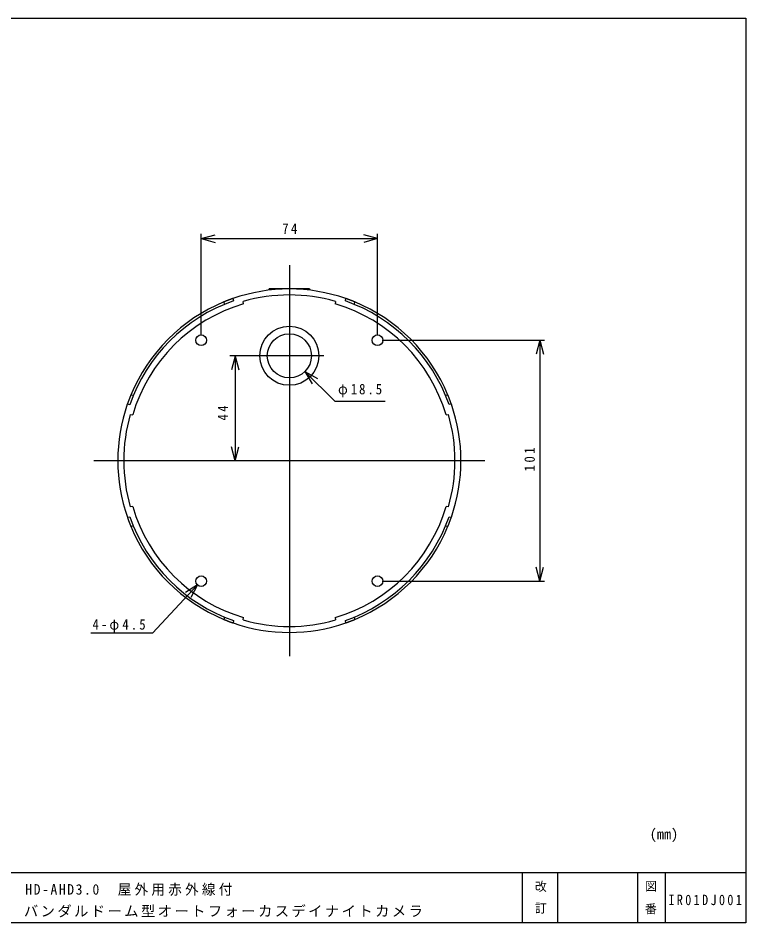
# Model space of a CAD drawing. Units: millimetres on the paper, scale 1:2. Extents: x -142 to 142, y -95 to 95.
# Drawn here: x -10.9 to 141.8, y -94.8 to 94.8 of the extents above; entities that cross this region are included whole.
import ezdxf
from ezdxf.enums import TextEntityAlignment as Align

# ---------------------------------------------------------------- set-up
doc = ezdxf.new("R2010")
doc.units = ezdxf.units.MM
for name, color, linetype in [('0-0_0', 7, 'Continuous'), ('0-1_外形線', 7, 'Continuous'), ('0-3_枠', 7, 'Continuous')]:
    doc.layers.add(name, color=color, linetype=linetype)
doc.styles.add('ＭＳ ゴシック', font='')
doc.styles.get('ＭＳ ゴシック').set_extended_font_data('MS Gothic')

msp = doc.modelspace()

# ---------------------------------------------------------------- linework, layer by layer
at = {"layer": '0-0_0'}
for p, q in [((27.514, 28.305), (27.514, 49.609)), ((27.514, 48.609), (30.412, 49.385)), ((64.514, 48.609), (61.616, 49.385)), ((64.514, 28.305), (64.514, 49.609)), ((27.514, 48.609), (64.514, 48.609)), ((27.514, 48.609), (30.412, 47.832)), ((64.514, 48.609), (61.616, 47.832)), ((46.014, 43.055), (46.014, -38.945)), ((41.764, 37.803), (41.764, 38.055)), ((50.264, 38.055), (41.764, 38.055)), ((50.264, 38.055), (50.264, 37.803)), ((34.18, 36.054), (34.268, 35.555)), ((57.76, 35.555), (57.848, 36.054)), ((32.277, 35.331), (32.366, 34.826)), ((36.409, 34.93), (36.322, 35.426)), ((55.706, 35.426), (55.619, 34.93)), ((59.662, 34.826), (59.751, 35.331)), ((65.514, 27.305), (99.545, 27.305)), ((98.545, 27.305), (97.768, 24.407)), ((98.545, 27.305), (98.545, -23.195)), ((98.545, 27.305), (99.321, 24.407)), ((53.24, 24.055), (33.492, 24.055)), ((34.626, 23.985), (33.85, 21.087)), ((34.626, 23.985), (34.626, 2.055)), ((34.626, 23.985), (35.403, 21.087)), ((49.284, 20.784), (55.564, 14.505)), ((49.284, 20.784), (51.882, 19.284)), ((49.284, 20.784), (50.784, 18.186)), ((13.242, 15.703), (12.738, 15.792)), ((79.285, 15.803), (78.781, 15.714)), ((12.513, 13.801), (12.014, 13.888)), ((55.564, 14.505), (66.107, 14.505)), ((80.01, 13.9), (79.511, 13.811)), ((12.643, 11.747), (13.138, 11.66)), ((78.886, 11.67), (79.382, 11.758)), ((34.626, 2.055), (33.85, 4.953)), ((34.626, 2.055), (35.403, 4.953)), ((87.014, 2.055), (5.014, 2.055)), ((13.141, -7.561), (12.646, -7.648)), ((79.385, -7.637), (78.89, -7.55)), ((12.018, -9.79), (12.517, -9.702)), ((79.514, -9.691), (80.013, -9.779)), ((12.742, -11.693), (13.247, -11.604)), ((78.786, -11.593), (79.29, -11.682)), ((98.545, -23.195), (97.768, -20.297)), ((98.545, -23.195), (99.321, -20.297)), ((26.762, -24), (17.319, -34.103)), ((26.762, -24), (24.216, -25.586)), ((26.762, -24), (25.351, -26.647)), ((65.514, -23.195), (99.545, -23.195)), ((32.376, -30.721), (32.288, -31.226)), ((34.279, -31.45), (34.191, -31.949)), ((36.333, -31.319), (36.42, -30.824)), ((55.629, -30.818), (55.717, -31.313)), ((57.859, -31.941), (57.771, -31.442)), ((59.762, -31.217), (59.673, -30.712)), ((17.319, -34.103), (4.334, -34.103))]:
    msp.add_line(p, q, dxfattribs=at)
for points in [[(34.18, 36.054), (34.171, 36.051), (34.162, 36.048), (34.153, 36.045), (34.145, 36.042), (34.136, 36.039), (34.127, 36.036), (34.118, 36.032), (34.109, 36.029), (34.1, 36.026), (34.091, 36.023), (34.082, 36.02), (34.073, 36.017), (34.064, 36.014), (34.056, 36.011), (34.047, 36.007), (34.038, 36.004), (34.029, 36.001), (34.02, 35.998), (34.011, 35.995), (34.002, 35.992), (33.993, 35.989), (33.984, 35.985), (33.976, 35.982), (33.967, 35.979), (33.958, 35.976), (33.949, 35.973), (33.94, 35.97), (33.931, 35.967), (33.922, 35.963), (33.913, 35.96), (33.904, 35.957), (33.895, 35.954), (33.885, 35.95), (33.876, 35.947), (33.866, 35.943), (33.856, 35.94), (33.845, 35.936), (33.834, 35.932), (33.823, 35.928)], [(57.981, 36.007), (57.972, 36.011), (57.963, 36.014), (57.954, 36.017), (57.946, 36.02), (57.937, 36.023), (57.928, 36.026), (57.919, 36.029), (57.91, 36.032), (57.901, 36.036), (57.892, 36.039), (57.883, 36.042), (57.874, 36.045), (57.865, 36.048), (57.857, 36.051), (57.848, 36.054)], [(32.482, 35.415), (32.42, 35.39), (32.352, 35.362), (32.277, 35.331)], [(33.823, 35.928), (33.812, 35.924), (33.8, 35.92), (33.788, 35.915), (33.776, 35.911), (33.764, 35.906), (33.751, 35.902), (33.739, 35.897), (33.726, 35.893), (33.713, 35.888), (33.699, 35.883), (33.685, 35.878), (33.67, 35.872), (33.654, 35.867), (33.638, 35.861), (33.621, 35.854), (33.566, 35.834), (33.516, 35.816), (33.468, 35.798), (33.423, 35.781), (33.38, 35.765), (33.338, 35.75), (33.297, 35.734), (33.255, 35.718), (33.212, 35.702), (33.167, 35.684), (33.121, 35.667), (33.073, 35.648), (33.025, 35.63), (32.976, 35.611), (32.928, 35.592), (32.879, 35.573), (32.83, 35.554), (32.783, 35.535), (32.736, 35.517), (32.689, 35.498), (32.641, 35.479), (32.591, 35.459), (32.539, 35.438), (32.482, 35.415)], [(58.407, 35.854), (58.39, 35.861), (58.374, 35.867), (58.358, 35.872), (58.343, 35.878), (58.329, 35.883), (58.315, 35.888), (58.302, 35.893), (58.289, 35.897), (58.276, 35.902), (58.264, 35.906), (58.252, 35.911), (58.24, 35.915), (58.228, 35.92), (58.216, 35.924), (58.205, 35.928), (58.194, 35.932), (58.183, 35.936), (58.172, 35.939), (58.162, 35.943), (58.152, 35.947), (58.142, 35.95), (58.133, 35.954), (58.124, 35.957), (58.115, 35.96), (58.106, 35.963), (58.097, 35.966), (58.088, 35.97), (58.079, 35.973), (58.07, 35.976), (58.061, 35.979), (58.052, 35.982), (58.043, 35.985), (58.035, 35.989), (58.026, 35.992), (58.017, 35.995), (58.008, 35.998), (57.999, 36.001), (57.99, 36.004), (57.981, 36.007)], [(59.751, 35.331), (59.676, 35.362), (59.608, 35.39), (59.546, 35.415), (59.489, 35.438), (59.436, 35.459), (59.387, 35.479), (59.339, 35.498), (59.292, 35.517), (59.245, 35.535), (59.198, 35.554), (59.149, 35.573), (59.1, 35.592), (59.051, 35.611), (59.003, 35.63), (58.954, 35.648), (58.907, 35.667), (58.861, 35.684), (58.816, 35.702), (58.773, 35.718), (58.731, 35.734), (58.689, 35.75), (58.647, 35.765), (58.604, 35.781), (58.56, 35.798), (58.512, 35.816), (58.462, 35.834), (58.407, 35.854)], [(12.738, 15.792), (12.707, 15.717), (12.679, 15.649), (12.654, 15.588), (12.631, 15.531), (12.61, 15.479), (12.59, 15.429), (12.571, 15.381), (12.553, 15.335), (12.534, 15.288), (12.516, 15.24), (12.497, 15.192), (12.478, 15.143), (12.459, 15.094), (12.44, 15.045), (12.421, 14.997), (12.403, 14.95), (12.385, 14.903), (12.368, 14.858), (12.351, 14.815), (12.335, 14.773), (12.319, 14.731), (12.304, 14.689), (12.287, 14.646), (12.271, 14.601), (12.253, 14.553), (12.235, 14.503), (12.214, 14.448)], [(79.37, 15.598), (79.344, 15.66), (79.316, 15.728), (79.285, 15.803)], [(79.883, 14.257), (79.879, 14.268), (79.875, 14.28), (79.87, 14.291), (79.866, 14.304), (79.862, 14.316), (79.857, 14.328), (79.852, 14.341), (79.848, 14.354), (79.843, 14.367), (79.838, 14.381), (79.833, 14.395), (79.827, 14.41), (79.822, 14.425), (79.816, 14.442), (79.809, 14.459), (79.789, 14.514), (79.771, 14.564), (79.753, 14.611), (79.737, 14.656), (79.72, 14.699), (79.705, 14.741), (79.689, 14.783), (79.673, 14.825), (79.657, 14.868), (79.639, 14.913), (79.622, 14.959), (79.603, 15.006), (79.585, 15.054), (79.566, 15.103), (79.547, 15.152), (79.528, 15.201), (79.509, 15.249), (79.49, 15.297), (79.471, 15.344), (79.453, 15.391), (79.434, 15.438), (79.414, 15.488), (79.393, 15.541), (79.37, 15.598)], [(12.061, 14.022), (12.058, 14.013), (12.055, 14.004), (12.052, 13.995), (12.049, 13.986), (12.046, 13.978), (12.042, 13.969), (12.039, 13.96), (12.036, 13.951), (12.033, 13.942), (12.03, 13.933), (12.027, 13.924), (12.024, 13.915), (12.021, 13.906), (12.018, 13.897), (12.014, 13.888)], [(12.214, 14.448), (12.208, 14.431), (12.202, 14.414), (12.196, 14.399), (12.191, 14.384), (12.186, 14.37), (12.181, 14.356), (12.176, 14.343), (12.171, 14.33), (12.167, 14.317), (12.162, 14.305), (12.158, 14.293), (12.153, 14.28), (12.149, 14.269), (12.145, 14.257), (12.141, 14.246), (12.137, 14.234), (12.133, 14.224), (12.129, 14.213), (12.126, 14.203), (12.122, 14.193), (12.119, 14.183), (12.115, 14.174), (12.112, 14.165), (12.109, 14.156), (12.105, 14.147), (12.102, 14.138), (12.099, 14.129), (12.096, 14.12), (12.093, 14.111), (12.09, 14.102), (12.086, 14.093), (12.083, 14.084), (12.08, 14.075), (12.077, 14.066), (12.074, 14.058), (12.071, 14.049), (12.068, 14.04), (12.064, 14.031), (12.061, 14.022)], [(80.01, 13.9), (80.006, 13.908), (80.003, 13.917), (80, 13.926), (79.997, 13.935), (79.994, 13.944), (79.991, 13.953), (79.988, 13.962), (79.985, 13.971), (79.982, 13.98), (79.978, 13.989), (79.975, 13.997), (79.972, 14.006), (79.969, 14.015), (79.966, 14.024), (79.963, 14.033), (79.96, 14.042), (79.956, 14.051), (79.953, 14.06), (79.95, 14.069), (79.947, 14.078), (79.944, 14.086), (79.941, 14.095), (79.938, 14.104), (79.934, 14.113), (79.931, 14.122), (79.928, 14.131), (79.925, 14.14), (79.922, 14.149), (79.919, 14.158), (79.915, 14.167), (79.912, 14.176), (79.909, 14.185), (79.905, 14.194), (79.902, 14.204), (79.898, 14.214), (79.895, 14.224), (79.891, 14.235), (79.887, 14.245), (79.883, 14.257)], [(12.018, -9.79), (12.021, -9.799), (12.024, -9.808), (12.028, -9.817), (12.031, -9.826), (12.034, -9.835), (12.037, -9.843), (12.04, -9.852), (12.043, -9.861), (12.046, -9.87), (12.049, -9.879), (12.053, -9.888), (12.056, -9.897), (12.059, -9.906), (12.062, -9.915), (12.065, -9.923), (12.068, -9.932), (12.071, -9.941), (12.075, -9.95), (12.078, -9.959), (12.081, -9.968), (12.084, -9.977), (12.087, -9.986), (12.09, -9.995), (12.093, -10.004), (12.097, -10.012), (12.1, -10.021), (12.103, -10.03), (12.106, -10.039), (12.109, -10.048), (12.113, -10.057), (12.116, -10.066), (12.119, -10.075), (12.122, -10.085), (12.126, -10.094), (12.129, -10.104), (12.133, -10.115), (12.137, -10.125), (12.141, -10.136), (12.145, -10.147)], [(12.145, -10.147), (12.149, -10.158), (12.153, -10.17), (12.157, -10.182), (12.162, -10.194), (12.166, -10.206), (12.171, -10.219), (12.175, -10.231), (12.18, -10.244), (12.185, -10.258), (12.19, -10.271), (12.195, -10.286), (12.2, -10.3), (12.206, -10.316), (12.212, -10.332), (12.218, -10.349)], [(12.218, -10.349), (12.238, -10.404), (12.257, -10.455), (12.275, -10.502), (12.291, -10.547), (12.307, -10.59), (12.323, -10.632), (12.339, -10.673), (12.355, -10.715), (12.371, -10.758), (12.388, -10.803), (12.406, -10.849), (12.424, -10.897), (12.443, -10.945), (12.462, -10.994), (12.481, -11.043), (12.5, -11.091), (12.519, -11.14), (12.538, -11.187), (12.556, -11.234), (12.575, -11.281), (12.594, -11.329), (12.614, -11.379), (12.635, -11.431), (12.658, -11.488), (12.683, -11.55), (12.711, -11.618), (12.742, -11.693)], [(79.29, -11.682), (79.321, -11.607), (79.349, -11.539), (79.374, -11.477), (79.397, -11.421), (79.418, -11.368), (79.438, -11.318), (79.457, -11.27), (79.476, -11.223), (79.494, -11.177), (79.513, -11.129), (79.532, -11.08), (79.551, -11.032), (79.57, -10.983), (79.589, -10.934), (79.608, -10.886), (79.626, -10.838), (79.644, -10.792), (79.661, -10.747), (79.677, -10.704), (79.693, -10.662), (79.709, -10.621), (79.725, -10.579), (79.741, -10.536), (79.757, -10.491), (79.775, -10.444), (79.793, -10.393), (79.813, -10.339)], [(79.813, -10.339), (79.82, -10.321), (79.826, -10.305), (79.831, -10.289), (79.837, -10.275), (79.842, -10.26), (79.847, -10.247), (79.852, -10.233), (79.856, -10.22), (79.861, -10.208), (79.866, -10.195), (79.87, -10.183), (79.874, -10.171), (79.879, -10.159), (79.883, -10.147), (79.887, -10.136), (79.891, -10.125), (79.895, -10.114), (79.899, -10.104), (79.902, -10.093), (79.906, -10.083), (79.909, -10.074), (79.913, -10.064), (79.916, -10.055), (79.919, -10.046), (79.922, -10.037), (79.926, -10.028), (79.929, -10.019), (79.932, -10.01), (79.935, -10.001), (79.938, -9.992), (79.941, -9.984), (79.945, -9.975), (79.948, -9.966), (79.951, -9.957), (79.954, -9.948), (79.957, -9.939), (79.96, -9.93), (79.963, -9.921), (79.967, -9.912)], [(79.967, -9.912), (79.97, -9.904), (79.973, -9.895), (79.976, -9.886), (79.979, -9.877), (79.982, -9.868), (79.985, -9.859), (79.989, -9.85), (79.992, -9.841), (79.995, -9.832), (79.998, -9.823), (80.001, -9.815), (80.004, -9.806), (80.007, -9.797), (80.01, -9.788), (80.013, -9.779)], [(32.288, -31.226), (32.363, -31.257), (32.431, -31.284), (32.493, -31.31), (32.549, -31.333), (32.602, -31.354), (32.652, -31.374), (32.7, -31.393), (32.747, -31.411), (32.793, -31.43), (32.841, -31.449), (32.89, -31.468), (32.938, -31.487), (32.987, -31.506), (33.036, -31.524), (33.084, -31.543), (33.132, -31.561), (33.178, -31.579), (33.223, -31.596), (33.266, -31.613), (33.308, -31.628), (33.349, -31.644), (33.391, -31.66), (33.434, -31.676), (33.479, -31.693), (33.527, -31.71), (33.577, -31.729), (33.632, -31.749)], [(33.632, -31.749), (33.649, -31.755), (33.665, -31.761), (33.681, -31.767), (33.696, -31.772), (33.71, -31.777), (33.723, -31.782), (33.737, -31.787), (33.75, -31.792), (33.762, -31.796), (33.775, -31.801), (33.787, -31.805), (33.799, -31.81), (33.811, -31.814), (33.823, -31.818), (33.834, -31.822), (33.845, -31.826), (33.856, -31.83), (33.867, -31.834), (33.877, -31.838), (33.887, -31.841), (33.896, -31.845), (33.906, -31.848), (33.915, -31.851), (33.924, -31.854), (33.933, -31.858), (33.942, -31.861), (33.951, -31.864), (33.96, -31.867), (33.969, -31.87), (33.978, -31.874), (33.987, -31.877), (33.995, -31.88), (34.004, -31.883), (34.013, -31.886), (34.022, -31.889), (34.031, -31.892), (34.04, -31.896), (34.049, -31.899), (34.058, -31.902)], [(34.058, -31.902), (34.067, -31.905), (34.076, -31.908), (34.084, -31.911), (34.093, -31.914), (34.102, -31.917), (34.111, -31.921), (34.12, -31.924), (34.129, -31.927), (34.138, -31.93), (34.147, -31.933), (34.156, -31.936), (34.165, -31.939), (34.173, -31.942), (34.182, -31.945), (34.191, -31.949)], [(57.859, -31.941), (57.868, -31.938), (57.876, -31.935), (57.885, -31.932), (57.894, -31.928), (57.903, -31.925), (57.912, -31.922), (57.921, -31.919), (57.93, -31.916), (57.939, -31.913), (57.948, -31.91), (57.957, -31.907), (57.966, -31.903), (57.974, -31.9), (57.983, -31.897), (57.992, -31.894), (58.001, -31.891), (58.01, -31.888), (58.019, -31.885), (58.028, -31.881), (58.037, -31.878), (58.046, -31.875), (58.054, -31.872), (58.063, -31.869), (58.072, -31.866), (58.081, -31.863), (58.09, -31.859), (58.099, -31.856), (58.108, -31.853), (58.117, -31.85), (58.126, -31.847), (58.135, -31.843), (58.144, -31.84), (58.153, -31.837), (58.163, -31.833), (58.173, -31.83), (58.183, -31.826), (58.194, -31.822), (58.205, -31.818), (58.216, -31.814)], [(58.216, -31.814), (58.227, -31.81), (58.239, -31.806), (58.251, -31.802), (58.263, -31.797), (58.275, -31.793), (58.287, -31.788), (58.3, -31.784), (58.313, -31.779), (58.326, -31.774), (58.34, -31.769), (58.354, -31.764), (58.369, -31.759), (58.385, -31.753), (58.401, -31.747), (58.418, -31.741)], [(58.418, -31.741), (58.473, -31.721), (58.523, -31.702), (58.571, -31.684), (58.615, -31.668), (58.658, -31.652), (58.7, -31.636), (58.742, -31.62), (58.784, -31.604), (58.827, -31.588), (58.872, -31.571), (58.918, -31.553), (58.965, -31.535), (59.013, -31.516), (59.062, -31.497), (59.111, -31.478), (59.16, -31.459), (59.208, -31.44), (59.256, -31.421), (59.303, -31.403), (59.35, -31.384), (59.398, -31.365), (59.447, -31.345), (59.5, -31.324), (59.557, -31.301), (59.619, -31.276), (59.687, -31.248), (59.762, -31.217)]]:
    msp.add_lwpolyline(points, dxfattribs=at)
for centre, radius in [((46.014, 24.055), 6.2), ((46.014, 24.055), 4.625), ((27.514, 27.305), 1.125), ((64.514, 27.305), 1.125), ((27.514, -23.195), 1.125), ((64.514, -23.195), 1.125)]:
    msp.add_circle(centre, radius, dxfattribs=at)
for radius, start, end in [(36, 70.80922, 109.19078), (34.75, 73.80493, 106.19507), (35.5, 109.32137, 160.67863), (36, 112.43182, 157.56818), (34.25, 106.28586, 163.71414), (34.25, 16.30449, 73.71414), (35.5, 19.34, 70.67863), (36, 22.45045, 67.56818), (36, 160.80922, 199.2094), (36, 340.80922, 19.2094), (34.75, 163.80493, 196.21368), (34.75, 343.80493, 16.21368), (34.25, 196.30449, 253.73276), (34.25, 286.30449, 343.71414), (35.5, 199.34, 250.69725), (35.5, 289.34, 340.67863), (36, 202.45045, 247.58679), (36, 292.45045, 337.56818), (36, 250.82785, 289.2094), (34.75, 253.82356, 286.21368)]:
    msp.add_arc((46.014, 2.055), radius, start, end, dxfattribs=at)
at = {"layer": '0-3_枠'}
for p, q in [((141.803, -84.358), (-141.803, -84.354)), ((94.855, -84.413), (94.855, -94.734)), ((102.284, -84.396), (102.284, -94.716)), ((119.026, -84.362), (119.026, -94.683)), ((124.837, -84.411), (124.837, -94.731))]:
    msp.add_line(p, q, dxfattribs=at)
msp.add_lwpolyline([(-141.803, 94.842), (141.803, 94.842), (141.803, -94.842), (-141.803, -94.842)], close=True, dxfattribs=at)

# ---------------------------------------------------------------- texts
at = {"layer": '0-0_0', "char_height": 2.199, "attachment_point": 7, "style": 'ＭＳ ゴシック'}
for s, insert in [('\\T1.36;\\W0.9;74', (44.514, 49.609)), ('\\T1.3;\\W0.9;φ18.5', (56.224, 15.367)), ('\\T1.32;\\W0.9;4-φ4.5', (4.707, -33.951)), ('\\T1.17;バンダルドーム型オートフォーカスデイナイトカメラ', (-9.687, -93.67))]:
    msp.add_mtext(s, dxfattribs=dict(at, insert=insert))
at = {"layer": '0-0_0', "char_height": 2.199, "attachment_point": 7, "rotation": 90, "style": 'ＭＳ ゴシック'}
for s, insert in [('\\T1.36;\\W0.9;44', (33.151, 10.476)), ('\\T1.38;\\W0.9;101', (97.545, -0.195))]:
    msp.add_mtext(s, dxfattribs=dict(at, insert=insert))
at = {"layer": '0-1_外形線', "char_height": 2.199, "attachment_point": 7, "style": 'ＭＳ ゴシック'}
for s, insert in [('\\T1.24;\\W0.95;HD-AHD3.0\u3000屋外用赤外線付\\~', (-9.393, -89.173)), ('\\T1.39;\\W0.85;IR01DJ001', (125.536, -91.15))]:
    msp.add_mtext(s, dxfattribs=dict(at, insert=insert))
at = {"layer": '0-3_枠', "style": 'ＭＳ ゴシック'}
for s, height, p in [('(mm)', 2.199, (121.616, -77.977)), ('改', 1.833, (97.521, -88.697)), ('図', 1.833, (120.662, -88.617)), ('訂', 1.833, (97.521, -93.233)), ('番', 1.833, (120.614, -93.391))]:
    msp.add_text(s, height=height, dxfattribs=at).set_placement(p, align=Align.BOTTOM_LEFT)

doc.saveas('drawing.dxf')
